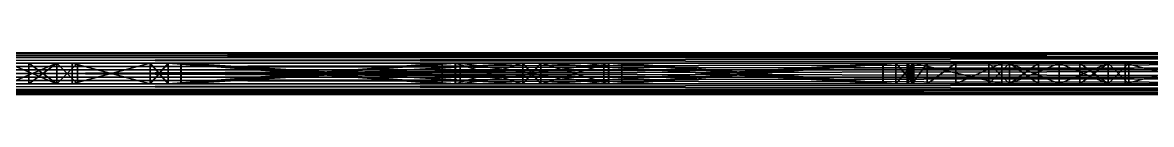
# Model space of a CAD drawing. Extents: x -161 to 273, y -3 to 1.
# Drawn here: x 55.9 to 164.6, y -2.5 to 1.5 of the extents above; entities that cross this region are included whole.
import ezdxf

# ---------------------------------------------------------------- set-up
doc = ezdxf.new("R2010")
doc.units = 0
doc.header["$MEASUREMENT"] = 0
for name, color, linetype in [('Box01', 234, 'Continuous'), ('Box02', 234, 'Continuous'), ('Cylinder01', 173, 'Continuous'), ('Rectangle02', 14, 'Continuous'), ('Rectangle03', 14, 'Continuous'), ('Rectangle04', 14, 'Continuous'), ('Rectangle09', 14, 'Continuous')]:
    doc.layers.add(name, color=color, linetype=linetype)

msp = doc.modelspace()

# ---------------------------------------------------------------- meshes
at = {"layer": 'Box01'}
mesh = msp.add_polyface(dxfattribs=at)
corners = [(263.89, 0.48, 77.17), (263.89, -1.52, 77.17), (263.89, 0.48, 79.02), (263.89, -1.52, 79.02), (-153.41, 0.48, 77.17), (-153.41, -1.52, 77.17), (-153.41, 0.48, 79.02), (-153.41, -1.52, 79.02)]
mesh.append_faces([[corners[k] for k in face] for face in [(0, 2, 3, 0), (3, 1, 0, 3), (4, 5, 7, 4), (7, 6, 4, 7), (0, 1, 5, 0), (5, 4, 0, 5), (1, 3, 7, 1), (7, 5, 1, 7), (3, 2, 6, 3), (6, 7, 3, 6), (2, 0, 4, 2), (4, 6, 2, 4)]], dxfattribs={"vtx2": -1, "vtx3": -1})
at = {"layer": 'Box02'}
mesh = msp.add_polyface(dxfattribs=at)
corners = [(263.81, 0.48, 17.45), (263.81, -1.52, 17.45), (263.81, 0.48, 19.3), (263.81, -1.52, 19.3), (-153.49, 0.48, 17.45), (-153.49, -1.52, 17.45), (-153.49, 0.48, 19.3), (-153.49, -1.52, 19.3)]
mesh.append_faces([[corners[k] for k in face] for face in [(0, 2, 3, 0), (3, 1, 0, 3), (4, 5, 7, 4), (7, 6, 4, 7), (0, 1, 5, 0), (5, 4, 0, 5), (1, 3, 7, 1), (7, 5, 1, 7), (3, 2, 6, 3), (6, 7, 3, 6), (2, 0, 4, 2), (4, 6, 2, 4)]], dxfattribs={"vtx2": -1, "vtx3": -1})
at = {"layer": 'Cylinder01'}
mesh = msp.add_polyface(dxfattribs=at)
corners = [(272.87, -0.52, 87.73), (272.87, -2.52, 87.73), (272.87, -2.39, 88.42), (272.87, -2.05, 89.02), (272.87, -1.52, 89.47), (272.87, -0.86, 89.7), (272.87, -0.17, 89.7), (272.87, 0.48, 89.47), (272.87, 1.02, 89.02), (272.87, 1.36, 88.42), (272.87, 1.48, 87.73), (272.87, 1.36, 87.05), (272.87, 1.02, 86.45), (272.87, 0.48, 86), (272.87, -0.17, 85.77), (272.87, -0.86, 85.77), (272.87, -1.52, 86), (272.87, -2.05, 86.45), (272.87, -2.39, 87.05), (-161.14, -2.52, 87.73), (-161.14, -2.39, 88.42), (-161.14, -2.05, 89.02), (-161.14, -1.52, 89.47), (-161.14, -0.86, 89.7), (-161.14, -0.17, 89.7), (-161.14, 0.48, 89.47), (-161.14, 1.02, 89.02), (-161.14, 1.36, 88.42), (-161.14, 1.48, 87.73), (-161.14, 1.36, 87.05), (-161.14, 1.02, 86.45), (-161.14, 0.48, 86), (-161.14, -0.17, 85.77), (-161.14, -0.86, 85.77), (-161.14, -1.52, 86), (-161.14, -2.05, 86.45), (-161.14, -2.39, 87.05), (-161.14, -0.52, 87.73)]
mesh.append_faces([[corners[k] for k in face] for face in [(0, 2, 1, 0), (0, 3, 2, 0), (0, 4, 3, 0), (0, 5, 4, 0), (0, 6, 5, 0), (0, 7, 6, 0), (0, 8, 7, 0), (0, 9, 8, 0), (0, 10, 9, 0), (0, 11, 10, 0), (0, 12, 11, 0), (0, 13, 12, 0), (0, 14, 13, 0), (0, 15, 14, 0), (0, 16, 15, 0), (0, 17, 16, 0), (0, 18, 17, 0), (0, 1, 18, 0), (37, 19, 20, 37), (37, 20, 21, 37), (37, 21, 22, 37), (37, 22, 23, 37), (37, 23, 24, 37), (37, 24, 25, 37), (37, 25, 26, 37), (37, 26, 27, 37), (37, 27, 28, 37), (37, 28, 29, 37), (37, 29, 30, 37), (37, 30, 31, 37), (37, 31, 32, 37), (37, 32, 33, 37), (37, 33, 34, 37), (37, 34, 35, 37), (37, 35, 36, 37), (37, 36, 19, 37)]], dxfattribs={"vtx0": -1, "vtx2": -1, "vtx3": -1})
mesh.append_faces([[corners[k] for k in face] for face in [(1, 20, 19, 1), (2, 21, 20, 2), (3, 22, 21, 3), (4, 23, 22, 4), (5, 24, 23, 5), (6, 25, 24, 6), (7, 26, 25, 7), (8, 27, 26, 8), (9, 28, 27, 9), (10, 29, 28, 10), (11, 30, 29, 11), (12, 31, 30, 12), (13, 32, 31, 13), (14, 33, 32, 14), (15, 34, 33, 15), (16, 35, 34, 16), (17, 36, 35, 17), (18, 19, 36, 18)]], dxfattribs={"vtx0": -1, "vtx3": -1})
mesh.append_faces([[corners[k] for k in face] for face in [(1, 2, 20, 1), (2, 3, 21, 2), (3, 4, 22, 3), (4, 5, 23, 4), (5, 6, 24, 5), (6, 7, 25, 6), (7, 8, 26, 7), (8, 9, 27, 8), (9, 10, 28, 9), (10, 11, 29, 10), (11, 12, 30, 11), (12, 13, 31, 12), (13, 14, 32, 13), (14, 15, 33, 14), (15, 16, 34, 15), (16, 17, 35, 16), (17, 18, 36, 17), (18, 1, 19, 18)]], dxfattribs={"vtx2": -1, "vtx3": -1})
at = {"layer": 'Rectangle02'}
mesh = msp.add_polyface(dxfattribs=at)
corners = [(69.88, 0.48, 49.16), (69.88, 0.48, 75.89), (69.88, -1.52, 75.89), (68.15, 0.48, 49.16), (60.63, 0.48, 49.16), (60.63, -1.52, 49.16), (68.15, -1.52, 49.16), (60.63, 0.48, 47.31), (60.63, -1.52, 47.31), (68.15, 0.48, 47.31), (68.15, -1.52, 47.31), (68.15, 0.48, 10.17), (68.15, -1.52, 10.17), (69.88, 0.48, 10.17), (69.88, -1.52, 10.17), (69.88, 0.48, 17.44), (69.88, -1.52, 17.44), (69.88, 0.48, 86.68), (68.15, 0.48, 86.68), (68.15, -1.52, 86.68), (69.88, -1.52, 86.68), (69.88, 0.48, 47.31), (69.88, 0.48, 79.02), (69.88, 0.48, 20.6), (69.88, -1.52, 47.31), (69.88, -1.52, 49.16), (69.88, -1.52, 20.6)]
mesh.append_faces([[corners[k] for k in face] for face in [(3, 0, 21, 3), (21, 9, 3, 21), (23, 15, 9, 23), (6, 24, 25, 6), (24, 6, 10, 24), (26, 10, 16, 26)]], dxfattribs={"vtx0": -1, "vtx1": -1, "vtx2": -1, "vtx3": -1})
mesh.append_faces([[corners[k] for k in face] for face in [(18, 0, 3, 18), (17, 1, 18, 17), (22, 1, 17, 22), (9, 15, 11, 9), (3, 9, 4, 3), (23, 9, 21, 23)]], dxfattribs={"vtx0": -1, "vtx1": -1, "vtx3": -1})
mesh.append_faces([[corners[k] for k in face] for face in [(18, 1, 0, 18), (19, 25, 2, 19)]], dxfattribs={"vtx0": -1, "vtx2": -1, "vtx3": -1})
mesh.append_faces([[corners[k] for k in face] for face in [(3, 5, 6, 3), (4, 8, 5, 4), (7, 10, 8, 7), (9, 12, 10, 9), (11, 14, 12, 11), (17, 19, 20, 17), (18, 6, 19, 18), (11, 15, 13, 11), (4, 9, 7, 4)]], dxfattribs={"vtx0": -1, "vtx3": -1})
mesh.append_faces([[corners[k] for k in face] for face in [(19, 6, 25, 19), (20, 19, 2, 20), (10, 12, 16, 10), (6, 5, 10, 6), (26, 24, 10, 26)]], dxfattribs={"vtx1": -1, "vtx2": -1, "vtx3": -1})
mesh.append_faces([[corners[k] for k in face] for face in [(0, 1, 2, 0), (3, 4, 5, 3), (4, 7, 8, 4), (7, 9, 10, 7), (9, 11, 12, 9), (11, 13, 14, 11), (13, 15, 16, 13), (17, 18, 19, 17), (18, 3, 6, 18), (12, 14, 16, 12), (5, 8, 10, 5)]], dxfattribs={"vtx2": -1, "vtx3": -1})
mesh = msp.add_polyface(dxfattribs=at)
corners = [(69.88, 0.48, 47.31), (96.27, 0.48, 47.31), (96.27, -1.52, 47.31), (69.88, -1.52, 47.31), (96.27, 0.48, 42.56), (69.88, 0.48, 20.6), (69.88, -1.52, 20.6), (69.88, 0.48, 75.89), (96.27, 0.48, 53.93), (96.27, -1.52, 53.93), (69.88, -1.52, 75.89), (96.27, 0.48, 49.16), (69.88, 0.48, 49.16), (69.88, -1.52, 49.16), (71.11, 0.48, 19.3), (97.53, 0.48, 41.29), (97.53, -1.52, 41.29), (71.11, -1.52, 19.3), (71.14, 0.48, 77.17), (104.06, -1.52, 77.17), (71.14, -1.52, 77.17), (97.56, 0.48, 55.18), (69.88, 0.48, 10.17), (69.88, -1.52, 17.44), (69.88, -1.52, 10.17), (69.88, 0.48, 17.44), (104.06, 0.48, 17.44), (104.06, -1.52, 17.44), (104.06, 0.48, 79.02), (69.88, 0.48, 79.02), (69.88, -1.52, 79.02), (69.88, 0.48, 86.68), (69.88, -1.52, 86.68), (98, 0.48, 53.32), (98, -1.52, 53.32), (97.56, -1.52, 55.18), (96.27, -1.52, 42.56), (96.27, -1.52, 49.16)]
mesh.append_faces([[corners[k] for k in face] for face in [(7, 21, 33, 7), (29, 18, 7, 29), (14, 25, 5, 14), (10, 34, 35, 10), (30, 10, 20, 30), (17, 6, 23, 17)]], dxfattribs={"vtx0": -1, "vtx1": -1, "vtx2": -1, "vtx3": -1})
mesh.append_faces([[corners[k] for k in face] for face in [(14, 4, 15, 14), (0, 11, 1, 0), (28, 18, 29, 28)]], dxfattribs={"vtx0": -1, "vtx1": -1, "vtx3": -1})
mesh.append_faces([[corners[k] for k in face] for face in [(7, 18, 21, 7), (14, 5, 4, 14), (0, 12, 11, 0), (14, 26, 25, 14), (10, 35, 20, 10), (17, 36, 6, 17), (3, 37, 13, 3), (17, 23, 27, 17)]], dxfattribs={"vtx0": -1, "vtx2": -1, "vtx3": -1})
mesh.append_faces([[corners[k] for k in face] for face in [(0, 2, 3, 0), (5, 3, 6, 5), (7, 9, 10, 7), (12, 10, 13, 12), (14, 16, 17, 14), (18, 19, 20, 18), (22, 23, 24, 22), (25, 27, 23, 25), (29, 32, 30, 29)]], dxfattribs={"vtx0": -1, "vtx3": -1})
mesh.append_faces([[corners[k] for k in face] for face in [(17, 16, 36, 17), (3, 2, 37, 3), (30, 32, 10, 30)]], dxfattribs={"vtx1": -1, "vtx2": -1, "vtx3": -1})
mesh.append_faces([[corners[k] for k in face] for face in [(0, 1, 2, 0), (4, 5, 6, 4), (5, 0, 3, 5), (7, 8, 9, 7), (11, 12, 13, 11), (14, 15, 16, 14), (21, 18, 20, 21), (25, 26, 27, 25), (28, 29, 30, 28), (29, 31, 32, 29)]], dxfattribs={"vtx2": -1, "vtx3": -1})
mesh = msp.add_polyface(dxfattribs=at)
corners = [(96.27, 0.48, 47.31), (96.27, 0.48, 42.56), (96.27, -1.52, 42.56), (96.27, -1.52, 47.31), (69.88, -1.52, 20.6), (98, 0.48, 43.14), (98, 0.48, 53.32), (98, -1.52, 53.32), (98, -1.52, 43.14), (96.27, 0.48, 53.93), (96.27, 0.48, 49.16), (96.27, -1.52, 49.16), (96.27, -1.52, 53.93), (69.88, -1.52, 49.16), (97.53, 0.48, 41.29), (104.06, 0.48, 41.29), (104.06, -1.52, 41.29), (97.53, -1.52, 41.29), (104.06, 0.48, 19.3), (71.11, 0.48, 19.3), (71.11, -1.52, 19.3), (104.06, -1.52, 19.3), (71.14, 0.48, 77.17), (104.06, 0.48, 77.17), (104.06, -1.52, 77.17), (104.06, 0.48, 55.18), (97.56, 0.48, 55.18), (97.56, -1.52, 55.18), (71.14, -1.52, 77.17), (104.06, 0.48, 79.02), (69.88, -1.52, 79.02), (104.06, -1.52, 79.02), (69.88, 0.48, 75.89), (111.85, 0.48, 43.14), (105.79, 0.48, 55.18), (104.06, 0.48, 17.44), (69.88, -1.52, 75.89), (111.85, -1.52, 43.14), (105.79, -1.52, 55.18), (104.06, -1.52, 55.18), (104.06, -1.52, 17.44)]
mesh.append_faces([[corners[k] for k in face] for face in [(14, 1, 5, 14), (0, 10, 6, 0), (6, 25, 34, 6), (17, 8, 2, 17), (3, 7, 11, 3), (7, 38, 39, 7)]], dxfattribs={"vtx0": -1, "vtx1": -1, "vtx2": -1, "vtx3": -1})
mesh.append_faces([[corners[k] for k in face] for face in [(18, 35, 19, 18)]], dxfattribs={"vtx0": -1, "vtx1": -1, "vtx3": -1})
mesh.append_faces([[corners[k] for k in face] for face in [(6, 9, 32, 6), (14, 5, 33, 14), (5, 1, 0, 5), (0, 6, 5, 0), (6, 10, 9, 6), (6, 26, 25, 6), (29, 23, 22, 29), (7, 36, 12, 7), (17, 37, 8, 17), (8, 3, 2, 8), (3, 8, 7, 3), (7, 12, 11, 7), (7, 39, 27, 7), (31, 28, 24, 31)]], dxfattribs={"vtx0": -1, "vtx2": -1, "vtx3": -1})
mesh.append_faces([[corners[k] for k in face] for face in [(0, 2, 3, 0), (1, 4, 2, 1), (5, 7, 8, 5), (9, 11, 12, 9), (10, 13, 11, 10), (14, 16, 17, 14), (18, 20, 21, 18), (26, 28, 27, 26), (29, 30, 31, 29)]], dxfattribs={"vtx0": -1, "vtx3": -1})
mesh.append_faces([[corners[k] for k in face] for face in [(31, 30, 28, 31), (21, 20, 40, 21)]], dxfattribs={"vtx1": -1, "vtx2": -1, "vtx3": -1})
mesh.append_faces([[corners[k] for k in face] for face in [(0, 1, 2, 0), (5, 6, 7, 5), (9, 10, 11, 9), (14, 15, 16, 14), (18, 19, 20, 18), (22, 23, 24, 22), (25, 26, 27, 25)]], dxfattribs={"vtx2": -1, "vtx3": -1})
mesh = msp.add_polyface(dxfattribs=at)
corners = [(111.85, 0.48, 43.14), (98, -1.52, 43.14), (111.85, -1.52, 43.14), (111.85, 0.48, 53.32), (111.85, -1.52, 53.32), (113.58, 0.48, 42.56), (113.58, 0.48, 47.31), (113.58, -1.52, 47.31), (112.29, 0.48, 55.18), (105.79, 0.48, 55.18), (105.79, -1.52, 55.18), (112.29, -1.52, 55.18), (105.79, 0.48, 77.17), (105.79, -1.52, 77.17), (105.79, 0.48, 19.3), (105.79, 0.48, 41.29), (105.79, -1.52, 41.29), (105.79, -1.52, 19.3), (112.32, 0.48, 41.29), (112.32, -1.52, 41.29), (105.79, 0.48, 10.17), (105.79, 0.48, 17.44), (105.79, -1.52, 17.44), (105.79, -1.52, 10.17), (105.79, 0.48, 79.02), (105.79, 0.48, 86.68), (105.79, -1.52, 86.68), (105.79, -1.52, 79.02), (104.06, -1.52, 86.68), (104.06, 0.48, 41.29), (97.53, 0.48, 41.29), (113.58, 0.48, 53.94), (113.58, 0.48, 49.16), (97.53, -1.52, 41.29), (104.06, -1.52, 41.29), (113.58, -1.52, 42.56), (113.58, -1.52, 49.16), (113.58, -1.52, 53.94), (104.06, -1.52, 79.02), (104.06, -1.52, 77.17)]
mesh.append_faces([[corners[k] for k in face] for face in [(3, 32, 6, 3), (3, 8, 32, 3), (18, 0, 5, 18), (15, 29, 0, 15), (4, 7, 36, 4), (4, 36, 11, 4), (19, 35, 2, 19), (16, 2, 34, 16), (27, 39, 13, 27)]], dxfattribs={"vtx0": -1, "vtx1": -1, "vtx2": -1, "vtx3": -1})
mesh.append_faces([[corners[k] for k in face] for face in [(15, 0, 18, 15)]], dxfattribs={"vtx0": -1, "vtx1": -1, "vtx3": -1})
mesh.append_faces([[corners[k] for k in face] for face in [(0, 29, 30, 0), (5, 0, 3, 5), (3, 6, 5, 3), (8, 31, 32, 8), (3, 9, 8, 3), (2, 33, 34, 2), (35, 4, 2, 35), (4, 35, 7, 4), (11, 36, 37, 11), (4, 11, 10, 4)]], dxfattribs={"vtx0": -1, "vtx2": -1, "vtx3": -1})
mesh.append_faces([[corners[k] for k in face] for face in [(0, 1, 2, 0), (3, 2, 4, 3), (8, 10, 11, 8), (9, 13, 10, 9), (14, 16, 17, 14), (15, 19, 16, 15), (20, 22, 23, 20), (24, 26, 27, 24), (25, 28, 26, 25)]], dxfattribs={"vtx0": -1, "vtx3": -1})
mesh.append_faces([[corners[k] for k in face] for face in [(16, 19, 2, 16), (27, 26, 38, 27)]], dxfattribs={"vtx1": -1, "vtx2": -1, "vtx3": -1})
mesh.append_faces([[corners[k] for k in face] for face in [(3, 0, 2, 3), (5, 6, 7, 5), (8, 9, 10, 8), (9, 12, 13, 9), (14, 15, 16, 14), (15, 18, 19, 15), (20, 21, 22, 20), (24, 25, 26, 24)]], dxfattribs={"vtx2": -1, "vtx3": -1})
mesh = msp.add_polyface(dxfattribs=at)
corners = [(111.85, 0.48, 43.14), (98, 0.48, 43.14), (98, -1.52, 43.14), (98, 0.48, 53.32), (111.85, 0.48, 53.32), (111.85, -1.52, 53.32), (98, -1.52, 53.32), (104.06, 0.48, 41.29), (104.06, 0.48, 19.3), (104.06, -1.52, 19.3), (104.06, -1.52, 41.29), (104.06, 0.48, 77.17), (104.06, 0.48, 55.18), (104.06, -1.52, 55.18), (104.06, -1.52, 77.17), (97.56, -1.52, 55.18), (104.06, 0.48, 17.44), (104.06, 0.48, 10.17), (104.06, -1.52, 10.17), (104.06, -1.52, 17.44), (105.79, 0.48, 10.17), (105.79, -1.52, 10.17), (105.79, 0.48, 86.68), (104.06, 0.48, 86.68), (104.06, -1.52, 86.68), (104.06, 0.48, 79.02), (104.06, -1.52, 79.02), (105.79, 0.48, 77.17), (105.79, 0.48, 55.18), (105.79, 0.48, 19.3), (105.79, 0.48, 41.29), (105.79, 0.48, 79.02), (105.79, 0.48, 17.44), (105.79, -1.52, 55.18), (105.79, -1.52, 77.17), (105.79, -1.52, 19.3), (105.79, -1.52, 41.29), (105.79, -1.52, 86.68), (105.79, -1.52, 79.02), (105.79, -1.52, 17.44)]
mesh.append_faces([[corners[k] for k in face] for face in [(31, 11, 25, 31), (31, 27, 11, 31), (29, 16, 8, 29), (29, 32, 16, 29), (38, 26, 14, 38), (35, 9, 19, 35), (35, 19, 39, 35)]], dxfattribs={"vtx0": -1, "vtx1": -1, "vtx2": -1, "vtx3": -1})
mesh.append_faces([[corners[k] for k in face] for face in [(3, 28, 4, 3), (29, 7, 30, 29), (31, 25, 22, 31), (16, 32, 17, 16)]], dxfattribs={"vtx0": -1, "vtx1": -1, "vtx3": -1})
mesh.append_faces([[corners[k] for k in face] for face in [(11, 27, 28, 11), (28, 12, 11, 28), (29, 8, 7, 29), (14, 33, 34, 14), (33, 14, 13, 33), (35, 10, 9, 35)]], dxfattribs={"vtx0": -1, "vtx2": -1, "vtx3": -1})
mesh.append_faces([[corners[k] for k in face] for face in [(3, 5, 6, 3), (7, 9, 10, 7), (11, 13, 14, 11), (12, 15, 13, 12), (16, 18, 19, 16), (17, 21, 18, 17), (23, 26, 24, 23), (22, 25, 23, 22), (17, 32, 20, 17)]], dxfattribs={"vtx0": -1, "vtx3": -1})
mesh.append_faces([[corners[k] for k in face] for face in [(6, 5, 33, 6), (35, 36, 10, 35), (19, 18, 39, 19)]], dxfattribs={"vtx1": -1, "vtx2": -1, "vtx3": -1})
mesh.append_faces([[corners[k] for k in face] for face in [(0, 1, 2, 0), (3, 4, 5, 3), (7, 8, 9, 7), (11, 12, 13, 11), (16, 17, 18, 16), (17, 20, 21, 17), (22, 23, 24, 22), (23, 25, 26, 23), (37, 24, 26, 37), (18, 21, 39, 18)]], dxfattribs={"vtx2": -1, "vtx3": -1})
mesh = msp.add_polyface(dxfattribs=at)
corners = [(139.97, 0.48, 20.6), (113.58, 0.48, 42.56), (113.58, -1.52, 42.56), (113.58, -1.52, 47.31), (113.58, 0.48, 47.31), (139.97, 0.48, 47.31), (139.97, -1.52, 47.31), (113.58, 0.48, 53.94), (139.97, 0.48, 75.89), (139.97, -1.52, 75.89), (113.58, -1.52, 53.94), (139.97, 0.48, 49.16), (113.58, 0.48, 49.16), (113.58, -1.52, 49.16), (105.79, 0.48, 77.17), (138.71, 0.48, 77.17), (138.71, -1.52, 77.17), (105.79, -1.52, 77.17), (112.29, 0.48, 55.18), (112.29, -1.52, 55.18), (138.74, 0.48, 19.3), (105.79, 0.48, 19.3), (105.79, -1.52, 19.3), (138.74, -1.52, 19.3), (112.32, 0.48, 41.29), (112.32, -1.52, 41.29), (105.79, 0.48, 17.44), (139.97, 0.48, 17.44), (139.97, -1.52, 17.44), (105.79, -1.52, 17.44), (139.97, 0.48, 79.02), (105.79, 0.48, 79.02), (105.79, -1.52, 79.02), (139.97, -1.52, 79.02), (139.97, -1.52, 49.16), (139.97, -1.52, 20.6)]
mesh.append_faces([[corners[k] for k in face] for face in [(15, 7, 18, 15), (24, 1, 20, 24), (30, 14, 31, 30), (20, 27, 21, 20)]], dxfattribs={"vtx0": -1, "vtx1": -1, "vtx3": -1})
mesh.append_faces([[corners[k] for k in face] for face in [(4, 12, 11, 4), (15, 8, 7, 15), (20, 1, 0, 20), (30, 15, 14, 30), (21, 27, 26, 21), (3, 34, 13, 3), (16, 10, 9, 16), (23, 35, 2, 23), (33, 17, 16, 33), (22, 29, 28, 22)]], dxfattribs={"vtx0": -1, "vtx2": -1, "vtx3": -1})
mesh.append_faces([[corners[k] for k in face] for face in [(1, 3, 2, 1), (4, 6, 3, 4), (7, 9, 10, 7), (12, 10, 13, 12), (14, 16, 17, 14), (15, 19, 16, 15), (20, 22, 23, 20), (24, 23, 25, 24), (26, 28, 29, 26), (30, 32, 33, 30)]], dxfattribs={"vtx0": -1, "vtx3": -1})
mesh.append_faces([[corners[k] for k in face] for face in [(16, 19, 10, 16), (25, 23, 2, 25), (33, 32, 17, 33), (23, 22, 28, 23)]], dxfattribs={"vtx1": -1, "vtx2": -1, "vtx3": -1})
mesh.append_faces([[corners[k] for k in face] for face in [(0, 1, 2, 0), (4, 5, 6, 4), (7, 8, 9, 7), (11, 12, 13, 11), (12, 7, 10, 12), (14, 15, 16, 14), (15, 18, 19, 15), (20, 21, 22, 20), (24, 20, 23, 24), (26, 27, 28, 26), (30, 31, 32, 30)]], dxfattribs={"vtx2": -1, "vtx3": -1})
mesh = msp.add_polyface(dxfattribs=at)
corners = [(139.97, 0.48, 20.6), (113.58, -1.52, 42.56), (139.97, -1.52, 20.6), (139.97, 0.48, 47.31), (139.97, -1.52, 47.31), (139.97, 0.48, 75.89), (139.97, 0.48, 49.16), (139.97, -1.52, 49.16), (139.97, -1.52, 75.89), (113.58, -1.52, 49.16), (139.97, 0.48, 17.44), (139.97, 0.48, 10.17), (139.97, -1.52, 10.17), (139.97, -1.52, 17.44), (141.7, 0.48, 10.17), (141.7, -1.52, 10.17), (141.7, 0.48, 86.68), (139.97, 0.48, 86.68), (139.97, -1.52, 86.68), (139.97, 0.48, 79.02), (139.97, -1.52, 79.02), (113.58, 0.48, 47.31), (141.18, 0.48, 49.16), (141.51, 0.48, 49.16), (141.07, 0.48, 49.16), (141.7, 0.48, 47.31), (138.71, 0.48, 77.17), (138.74, 0.48, 19.3), (113.58, -1.52, 47.31), (141.7, -1.52, 86.68), (141.18, -1.52, 49.16), (141.51, -1.52, 49.16), (141.07, -1.52, 49.16), (141.7, -1.52, 47.31), (138.71, -1.52, 77.17), (138.74, -1.52, 19.3)]
mesh.append_faces([[corners[k] for k in face] for face in [(19, 5, 26, 19), (24, 5, 19, 24), (24, 3, 6, 24), (10, 3, 25, 10), (27, 0, 10, 27), (20, 34, 8, 20), (32, 20, 8, 32), (32, 7, 4, 32), (13, 33, 4, 13), (35, 13, 2, 35)]], dxfattribs={"vtx0": -1, "vtx1": -1, "vtx2": -1, "vtx3": -1})
mesh.append_faces([[corners[k] for k in face] for face in [(22, 19, 23, 22), (24, 19, 22, 24), (10, 25, 11, 10)]], dxfattribs={"vtx0": -1, "vtx1": -1, "vtx3": -1})
mesh.append_faces([[corners[k] for k in face] for face in [(6, 3, 21, 6), (24, 6, 5, 24), (10, 0, 3, 10), (7, 28, 4, 7), (32, 8, 7, 32), (13, 4, 2, 13)]], dxfattribs={"vtx0": -1, "vtx2": -1, "vtx3": -1})
mesh.append_faces([[corners[k] for k in face] for face in [(0, 1, 2, 0), (3, 2, 4, 3), (5, 7, 8, 5), (6, 9, 7, 6), (10, 12, 13, 10), (11, 15, 12, 11), (17, 20, 18, 17), (16, 19, 17, 16), (11, 25, 14, 11)]], dxfattribs={"vtx0": -1, "vtx3": -1})
mesh.append_faces([[corners[k] for k in face] for face in [(30, 31, 20, 30), (32, 30, 20, 32), (13, 12, 33, 13)]], dxfattribs={"vtx1": -1, "vtx2": -1, "vtx3": -1})
mesh.append_faces([[corners[k] for k in face] for face in [(3, 0, 2, 3), (5, 6, 7, 5), (10, 11, 12, 10), (11, 14, 15, 11), (16, 17, 18, 16), (17, 19, 20, 17), (29, 18, 20, 29), (12, 15, 33, 12)]], dxfattribs={"vtx2": -1, "vtx3": -1})
mesh = msp.add_polyface(dxfattribs=at)
corners = [(141.7, 0.48, 10.17), (141.7, 0.48, 47.31), (141.7, -1.52, 47.31), (141.7, -1.52, 10.17), (150.18, 0.48, 47.31), (150.18, -1.52, 47.31), (150.18, 0.48, 49.16), (150.18, -1.52, 49.16), (145.74, 0.48, 49.16), (145.74, -1.52, 49.16), (142.98, 0.48, 49.16), (142.98, -1.52, 49.16), (141.55, 0.48, 49.16), (141.55, -1.52, 49.16), (141.07, 0.48, 49.16), (141.07, -1.52, 49.16), (141.18, 0.48, 49.16), (141.18, -1.52, 49.16), (141.51, 0.48, 49.16), (141.51, -1.52, 49.16), (141.7, 0.48, 49.16), (141.7, -1.52, 49.16), (141.7, 0.48, 86.68), (141.7, -1.52, 86.68), (139.97, -1.52, 86.68), (139.97, 0.48, 79.02), (139.97, 0.48, 47.31), (139.97, -1.52, 79.02), (139.97, -1.52, 47.31)]
mesh.append_faces([[corners[k] for k in face] for face in [(1, 26, 14, 1), (2, 15, 28, 2)]], dxfattribs={"vtx0": -1, "vtx1": -1, "vtx2": -1, "vtx3": -1})
mesh.append_faces([[corners[k] for k in face] for face in [(20, 25, 22, 20), (18, 25, 20, 18), (1, 8, 4, 1)]], dxfattribs={"vtx0": -1, "vtx1": -1, "vtx3": -1})
mesh.append_faces([[corners[k] for k in face] for face in [(1, 10, 8, 1), (1, 12, 10, 1), (1, 14, 12, 1), (2, 9, 11, 2), (2, 11, 13, 2), (2, 13, 15, 2)]], dxfattribs={"vtx0": -1, "vtx2": -1, "vtx3": -1})
mesh.append_faces([[corners[k] for k in face] for face in [(0, 2, 3, 0), (1, 5, 2, 1), (4, 7, 5, 4), (6, 9, 7, 6), (8, 11, 9, 8), (10, 13, 11, 10), (12, 15, 13, 12), (14, 17, 15, 14), (16, 19, 17, 16), (18, 21, 19, 18), (20, 23, 21, 20), (22, 24, 23, 22), (4, 8, 6, 4)]], dxfattribs={"vtx0": -1, "vtx3": -1})
mesh.append_faces([[corners[k] for k in face] for face in [(21, 23, 27, 21), (19, 21, 27, 19), (2, 5, 9, 2)]], dxfattribs={"vtx1": -1, "vtx2": -1, "vtx3": -1})
mesh.append_faces([[corners[k] for k in face] for face in [(0, 1, 2, 0), (1, 4, 5, 1), (4, 6, 7, 4), (6, 8, 9, 6), (8, 10, 11, 8), (10, 12, 13, 10), (12, 14, 15, 12), (14, 16, 17, 14), (16, 18, 19, 16), (18, 20, 21, 18), (20, 22, 23, 20), (5, 7, 9, 5)]], dxfattribs={"vtx2": -1, "vtx3": -1})
at = {"layer": 'Rectangle03'}
mesh = msp.add_polyface(dxfattribs=at)
corners = [(157.7, 0.48, 14.12), (160.41, 0.48, 12.55), (160.41, 0.48, 15.69), (157.7, -1.52, 14.12), (160.41, -1.52, 12.55), (160.41, -1.52, 15.69), (150.93, 0.48, 18.03), (155.7, 0.48, 15.28), (160.41, 0.48, 18), (160.41, 0.48, 78.74), (155.7, 0.48, 81.46), (150.93, 0.48, 78.71), (150.93, -1.52, 18.03), (155.7, -1.52, 15.28), (160.41, -1.52, 18), (160.41, -1.52, 78.74), (155.7, -1.52, 81.46), (150.93, -1.52, 78.71), (153.7, 0.48, 14.12), (150.93, 0.48, 15.72), (150.93, 0.48, 12.52), (153.7, -1.52, 14.12), (150.93, -1.52, 15.72), (150.93, -1.52, 12.52), (162.41, 0.48, 9.87), (160.41, 0.48, 9.87), (160.41, 0.48, 10.24), (155.7, 0.48, 12.97), (150.93, 0.48, 10.21), (150.93, 0.48, 9.87), (148.93, 0.48, 9.87), (148.93, 0.48, 86.86), (150.93, 0.48, 86.86), (150.93, 0.48, 86.52), (155.7, 0.48, 83.77), (160.41, 0.48, 86.49), (160.41, 0.48, 86.86), (162.41, 0.48, 86.86), (162.41, -1.52, 9.87), (160.41, -1.52, 9.87), (160.41, -1.52, 10.24), (155.7, -1.52, 12.97), (150.93, -1.52, 10.21), (150.93, -1.52, 9.87), (148.93, -1.52, 9.87), (148.93, -1.52, 86.86), (150.93, -1.52, 86.86), (150.93, -1.52, 86.52), (155.7, -1.52, 83.77), (160.41, -1.52, 86.49), (160.41, -1.52, 86.86), (162.41, -1.52, 86.86), (160.41, 0.48, 81.05), (160.41, 0.48, 84.18), (157.7, 0.48, 82.61), (160.41, -1.52, 81.05), (160.41, -1.52, 84.18), (157.7, -1.52, 82.61), (150.93, 0.48, 84.21), (150.93, 0.48, 81.02), (153.7, 0.48, 82.61), (150.93, -1.52, 84.21), (150.93, -1.52, 81.02), (153.7, -1.52, 82.61)]
mesh.append_faces([[corners[k] for k in face] for face in [(37, 8, 2, 37), (37, 52, 9, 37), (59, 10, 54, 59), (35, 53, 37, 35), (34, 60, 53, 34), (30, 58, 33, 30), (30, 11, 59, 30), (30, 19, 6, 30), (28, 20, 30, 28), (27, 7, 18, 27), (27, 0, 7, 27), (26, 24, 0, 26), (51, 5, 14, 51), (51, 15, 55, 51), (62, 57, 16, 62), (49, 51, 56, 49), (48, 56, 63, 48), (44, 47, 61, 44), (44, 62, 17, 44), (44, 12, 22, 44), (42, 44, 23, 42), (41, 21, 13, 41), (41, 13, 3, 41), (40, 3, 38, 40)]], dxfattribs={"vtx0": -1, "vtx1": -1, "vtx2": -1, "vtx3": -1})
mesh.append_faces([[corners[k] for k in face] for face in [(37, 1, 24, 37), (54, 10, 52, 54), (34, 53, 35, 34), (33, 60, 34, 33), (30, 33, 31, 30), (27, 20, 28, 27), (26, 0, 27, 26)]], dxfattribs={"vtx0": -1, "vtx1": -1, "vtx3": -1})
mesh.append_faces([[corners[k] for k in face] for face in [(53, 60, 59, 53), (59, 54, 53, 59), (24, 1, 0, 24), (18, 7, 6, 18), (6, 19, 18, 6), (7, 0, 2, 7), (2, 8, 7, 2), (37, 2, 1, 37), (37, 9, 8, 37), (37, 53, 52, 37), (52, 10, 9, 52), (59, 11, 10, 59), (33, 58, 60, 33), (30, 59, 58, 30), (30, 6, 11, 30), (30, 20, 19, 30), (27, 18, 20, 27), (56, 62, 63, 56), (62, 56, 57, 62), (38, 3, 4, 38), (21, 12, 13, 21), (12, 21, 22, 12), (13, 5, 3, 13), (5, 13, 14, 5), (51, 4, 5, 51), (51, 14, 15, 51), (51, 55, 56, 51), (55, 15, 16, 55), (62, 16, 17, 62), (47, 63, 61, 47), (44, 61, 62, 44), (44, 17, 12, 44), (44, 22, 23, 44), (41, 23, 21, 41)]], dxfattribs={"vtx0": -1, "vtx2": -1, "vtx3": -1})
mesh.append_faces([[corners[k] for k in face] for face in [(0, 4, 3, 0), (1, 5, 4, 1), (2, 3, 5, 2), (6, 13, 12, 6), (7, 14, 13, 7), (8, 15, 14, 8), (9, 16, 15, 9), (10, 17, 16, 10), (11, 12, 17, 11), (18, 22, 21, 18), (19, 23, 22, 19), (20, 21, 23, 20), (24, 39, 38, 24), (25, 40, 39, 25), (26, 41, 40, 26), (27, 42, 41, 27), (28, 43, 42, 28), (29, 44, 43, 29), (30, 45, 44, 30), (31, 46, 45, 31), (32, 47, 46, 32), (33, 48, 47, 33), (34, 49, 48, 34), (35, 50, 49, 35), (36, 51, 50, 36), (37, 38, 51, 37), (52, 56, 55, 52), (53, 57, 56, 53), (54, 55, 57, 54), (58, 62, 61, 58), (59, 63, 62, 59), (60, 61, 63, 60), (35, 37, 36, 35), (31, 33, 32, 31), (28, 30, 29, 28), (40, 38, 39, 40)]], dxfattribs={"vtx0": -1, "vtx3": -1})
mesh.append_faces([[corners[k] for k in face] for face in [(51, 38, 4, 51), (57, 55, 16, 57), (48, 49, 56, 48), (47, 48, 63, 47), (44, 45, 47, 44), (41, 42, 23, 41), (40, 41, 3, 40)]], dxfattribs={"vtx1": -1, "vtx2": -1, "vtx3": -1})
mesh.append_faces([[corners[k] for k in face] for face in [(0, 1, 4, 0), (1, 2, 5, 1), (2, 0, 3, 2), (6, 7, 13, 6), (7, 8, 14, 7), (8, 9, 15, 8), (9, 10, 16, 9), (10, 11, 17, 10), (11, 6, 12, 11), (18, 19, 22, 18), (19, 20, 23, 19), (20, 18, 21, 20), (24, 25, 39, 24), (25, 26, 40, 25), (26, 27, 41, 26), (27, 28, 42, 27), (28, 29, 43, 28), (29, 30, 44, 29), (30, 31, 45, 30), (31, 32, 46, 31), (32, 33, 47, 32), (33, 34, 48, 33), (34, 35, 49, 34), (35, 36, 50, 35), (36, 37, 51, 36), (37, 24, 38, 37), (52, 53, 56, 52), (53, 54, 57, 53), (54, 52, 55, 54), (58, 59, 62, 58), (59, 60, 63, 59), (60, 58, 61, 60), (26, 25, 24, 26), (49, 50, 51, 49), (45, 46, 47, 45), (42, 43, 44, 42)]], dxfattribs={"vtx2": -1, "vtx3": -1})
at = {"layer": 'Rectangle04'}
mesh = msp.add_polyface(dxfattribs=at)
corners = [(56.46, 0.48, 14.12), (59.17, 0.48, 12.55), (59.17, 0.48, 15.69), (56.46, -1.52, 14.12), (59.17, -1.52, 12.55), (59.17, -1.52, 15.69), (49.69, 0.48, 18.03), (54.46, 0.48, 15.28), (59.17, 0.48, 18), (59.17, 0.48, 78.74), (54.46, 0.48, 81.46), (49.69, 0.48, 78.71), (49.69, -1.52, 18.03), (54.46, -1.52, 15.28), (59.17, -1.52, 18), (59.17, -1.52, 78.74), (54.46, -1.52, 81.46), (49.69, -1.52, 78.71), (52.46, 0.48, 14.12), (49.69, 0.48, 15.72), (49.69, 0.48, 12.52), (52.46, -1.52, 14.12), (49.69, -1.52, 15.72), (49.69, -1.52, 12.52), (61.17, 0.48, 9.87), (59.17, 0.48, 9.87), (59.17, 0.48, 10.24), (54.46, 0.48, 12.97), (49.69, 0.48, 10.21), (49.69, 0.48, 9.87), (47.69, 0.48, 9.87), (47.69, 0.48, 86.86), (49.69, 0.48, 86.86), (49.69, 0.48, 86.52), (54.46, 0.48, 83.77), (59.17, 0.48, 86.49), (59.17, 0.48, 86.86), (61.17, 0.48, 86.86), (61.17, -1.52, 9.87), (59.17, -1.52, 9.87), (59.17, -1.52, 10.24), (54.46, -1.52, 12.97), (49.69, -1.52, 10.21), (49.69, -1.52, 9.87), (47.69, -1.52, 9.87), (47.69, -1.52, 86.86), (49.69, -1.52, 86.86), (49.69, -1.52, 86.52), (54.46, -1.52, 83.77), (59.17, -1.52, 86.49), (59.17, -1.52, 86.86), (61.17, -1.52, 86.86), (59.17, 0.48, 81.05), (59.17, 0.48, 84.18), (56.46, 0.48, 82.61), (59.17, -1.52, 81.05), (59.17, -1.52, 84.18), (56.46, -1.52, 82.61), (49.69, 0.48, 84.21), (49.69, 0.48, 81.02), (52.46, 0.48, 82.61), (49.69, -1.52, 84.21), (49.69, -1.52, 81.02), (52.46, -1.52, 82.61)]
mesh.append_faces([[corners[k] for k in face] for face in [(37, 8, 2, 37), (37, 52, 9, 37), (59, 10, 54, 59), (35, 53, 37, 35), (34, 60, 53, 34), (30, 58, 33, 30), (30, 11, 59, 30), (30, 19, 6, 30), (28, 20, 30, 28), (27, 7, 18, 27), (27, 0, 7, 27), (26, 24, 0, 26), (51, 5, 14, 51), (51, 15, 55, 51), (62, 57, 16, 62), (49, 51, 56, 49), (48, 56, 63, 48), (44, 47, 61, 44), (44, 62, 17, 44), (44, 12, 22, 44), (42, 44, 23, 42), (41, 21, 13, 41), (41, 13, 3, 41), (40, 3, 38, 40)]], dxfattribs={"vtx0": -1, "vtx1": -1, "vtx2": -1, "vtx3": -1})
mesh.append_faces([[corners[k] for k in face] for face in [(37, 1, 24, 37), (54, 10, 52, 54), (34, 53, 35, 34), (33, 60, 34, 33), (30, 33, 31, 30), (27, 20, 28, 27), (26, 0, 27, 26)]], dxfattribs={"vtx0": -1, "vtx1": -1, "vtx3": -1})
mesh.append_faces([[corners[k] for k in face] for face in [(53, 60, 59, 53), (59, 54, 53, 59), (24, 1, 0, 24), (18, 7, 6, 18), (6, 19, 18, 6), (7, 0, 2, 7), (2, 8, 7, 2), (37, 2, 1, 37), (37, 9, 8, 37), (37, 53, 52, 37), (52, 10, 9, 52), (59, 11, 10, 59), (33, 58, 60, 33), (30, 59, 58, 30), (30, 6, 11, 30), (30, 20, 19, 30), (27, 18, 20, 27), (56, 62, 63, 56), (62, 56, 57, 62), (38, 3, 4, 38), (21, 12, 13, 21), (12, 21, 22, 12), (13, 5, 3, 13), (5, 13, 14, 5), (51, 4, 5, 51), (51, 14, 15, 51), (51, 55, 56, 51), (55, 15, 16, 55), (62, 16, 17, 62), (47, 63, 61, 47), (44, 61, 62, 44), (44, 17, 12, 44), (44, 22, 23, 44), (41, 23, 21, 41)]], dxfattribs={"vtx0": -1, "vtx2": -1, "vtx3": -1})
mesh.append_faces([[corners[k] for k in face] for face in [(0, 4, 3, 0), (1, 5, 4, 1), (2, 3, 5, 2), (6, 13, 12, 6), (7, 14, 13, 7), (8, 15, 14, 8), (9, 16, 15, 9), (10, 17, 16, 10), (11, 12, 17, 11), (18, 22, 21, 18), (19, 23, 22, 19), (20, 21, 23, 20), (24, 39, 38, 24), (25, 40, 39, 25), (26, 41, 40, 26), (27, 42, 41, 27), (28, 43, 42, 28), (29, 44, 43, 29), (30, 45, 44, 30), (31, 46, 45, 31), (32, 47, 46, 32), (33, 48, 47, 33), (34, 49, 48, 34), (35, 50, 49, 35), (36, 51, 50, 36), (37, 38, 51, 37), (52, 56, 55, 52), (53, 57, 56, 53), (54, 55, 57, 54), (58, 62, 61, 58), (59, 63, 62, 59), (60, 61, 63, 60), (35, 37, 36, 35), (31, 33, 32, 31), (28, 30, 29, 28), (40, 38, 39, 40)]], dxfattribs={"vtx0": -1, "vtx3": -1})
mesh.append_faces([[corners[k] for k in face] for face in [(51, 38, 4, 51), (57, 55, 16, 57), (48, 49, 56, 48), (47, 48, 63, 47), (44, 45, 47, 44), (41, 42, 23, 41), (40, 41, 3, 40)]], dxfattribs={"vtx1": -1, "vtx2": -1, "vtx3": -1})
mesh.append_faces([[corners[k] for k in face] for face in [(0, 1, 4, 0), (1, 2, 5, 1), (2, 0, 3, 2), (6, 7, 13, 6), (7, 8, 14, 7), (8, 9, 15, 8), (9, 10, 16, 9), (10, 11, 17, 10), (11, 6, 12, 11), (18, 19, 22, 18), (19, 20, 23, 19), (20, 18, 21, 20), (24, 25, 39, 24), (25, 26, 40, 25), (26, 27, 41, 26), (27, 28, 42, 27), (28, 29, 43, 28), (29, 30, 44, 29), (30, 31, 45, 30), (31, 32, 46, 31), (32, 33, 47, 32), (33, 34, 48, 33), (34, 35, 49, 34), (35, 36, 50, 35), (36, 37, 51, 36), (37, 24, 38, 37), (52, 53, 56, 52), (53, 54, 57, 53), (54, 52, 55, 54), (58, 59, 62, 58), (59, 60, 63, 59), (60, 58, 61, 60), (26, 25, 24, 26), (49, 50, 51, 49), (45, 46, 47, 45), (42, 43, 44, 42)]], dxfattribs={"vtx2": -1, "vtx3": -1})
at = {"layer": 'Rectangle09'}
mesh = msp.add_polyface(dxfattribs=at)
corners = [(171.32, 0.48, 20.6), (171.32, 0.48, 47.31), (171.32, -1.52, 47.31), (171.32, -1.52, 20.6), (171.32, 0.48, 49.16), (171.32, 0.48, 75.89), (171.32, -1.52, 75.89), (169.59, 0.48, 49.16), (162.07, 0.48, 49.16), (162.07, -1.52, 49.16), (169.59, -1.52, 49.16), (162.07, 0.48, 47.31), (162.07, -1.52, 47.31), (169.59, 0.48, 47.31), (169.59, -1.52, 47.31), (169.59, 0.48, 10.17), (169.59, -1.52, 10.17), (171.32, 0.48, 10.17), (171.32, -1.52, 10.17), (171.32, 0.48, 86.68), (169.59, 0.48, 86.68), (169.59, -1.52, 86.68), (171.32, -1.52, 86.68), (171.32, 0.48, 17.44), (171.32, -1.52, 49.16), (171.32, -1.52, 17.44)]
mesh.append_faces([[corners[k] for k in face] for face in [(7, 4, 1, 7), (1, 13, 7, 1), (0, 23, 13, 0), (10, 2, 24, 10), (2, 10, 14, 2), (3, 14, 25, 3)]], dxfattribs={"vtx0": -1, "vtx1": -1, "vtx2": -1, "vtx3": -1})
mesh.append_faces([[corners[k] for k in face] for face in [(20, 4, 7, 20), (19, 5, 20, 19), (13, 23, 15, 13), (7, 13, 8, 7), (0, 13, 1, 0)]], dxfattribs={"vtx0": -1, "vtx1": -1, "vtx3": -1})
mesh.append_faces([[corners[k] for k in face] for face in [(20, 5, 4, 20), (21, 24, 6, 21)]], dxfattribs={"vtx0": -1, "vtx2": -1, "vtx3": -1})
mesh.append_faces([[corners[k] for k in face] for face in [(0, 2, 3, 0), (7, 9, 10, 7), (8, 12, 9, 8), (11, 14, 12, 11), (13, 16, 14, 13), (15, 18, 16, 15), (19, 21, 22, 19), (20, 10, 21, 20), (15, 23, 17, 15), (8, 13, 11, 8)]], dxfattribs={"vtx0": -1, "vtx3": -1})
mesh.append_faces([[corners[k] for k in face] for face in [(21, 10, 24, 21), (22, 21, 6, 22), (14, 16, 25, 14), (10, 9, 14, 10), (3, 2, 14, 3)]], dxfattribs={"vtx1": -1, "vtx2": -1, "vtx3": -1})
mesh.append_faces([[corners[k] for k in face] for face in [(0, 1, 2, 0), (4, 5, 6, 4), (7, 8, 9, 7), (8, 11, 12, 8), (11, 13, 14, 11), (13, 15, 16, 13), (15, 17, 18, 15), (19, 20, 21, 19), (20, 7, 10, 20), (16, 18, 25, 16), (9, 12, 14, 9)]], dxfattribs={"vtx2": -1, "vtx3": -1})

doc.saveas('drawing.dxf')
